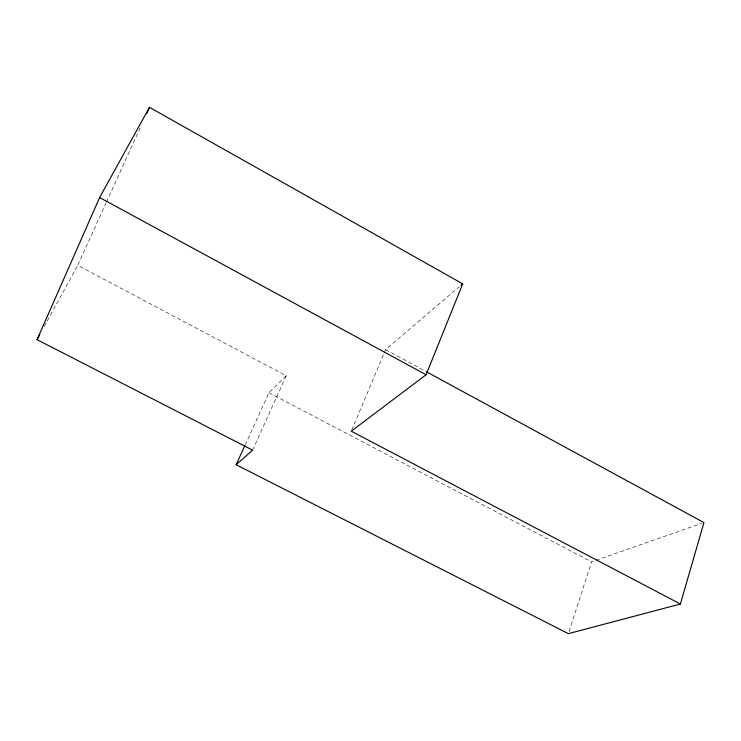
<?xml version="1.0" encoding="UTF-8"?>
<svg xmlns="http://www.w3.org/2000/svg" width="741" height="741" viewBox="0 0 741 741"><rect width="100%" height="100%" fill="white"/><g stroke="black" fill="none" stroke-linecap="round" stroke-linejoin="round"><path stroke-width="0.56" stroke-dasharray="3.71 2.78" d="M569.088 631.471L591.559 561.891L594.828 560.742M351.725 430.113L383.838 353.827M384.283 352.762L385.616 349.585L459.207 286.841M252.625 450.148L286.267 375.724L77.694 265.371L105.926 203.219M106.408 202.163L141.346 125.266M245.169 444.896L268.937 392.721L286.267 375.724M44.191 326.605L77.694 265.371M595.921 560.363L701.764 523.35M268.937 392.721L591.559 561.891M385.616 349.585L425.288 371.139"/><path stroke-width="1.11" d="M244.687 445.943L236.138 464.727L568.384 633.648L680.386 604.017L703.95 522.59L426.297 371.695M680.386 604.017L351.28 431.179L426.103 374.761L462.717 283.859L149.478 107.352L99.618 197.532L37.05 339.656L252.625 450.148L236.138 464.727M146.607 113.679L149.478 107.352M37.05 339.656L39.801 334.636M460.967 285.35L462.717 283.859M99.618 197.532L426.103 374.761"/></g></svg>
